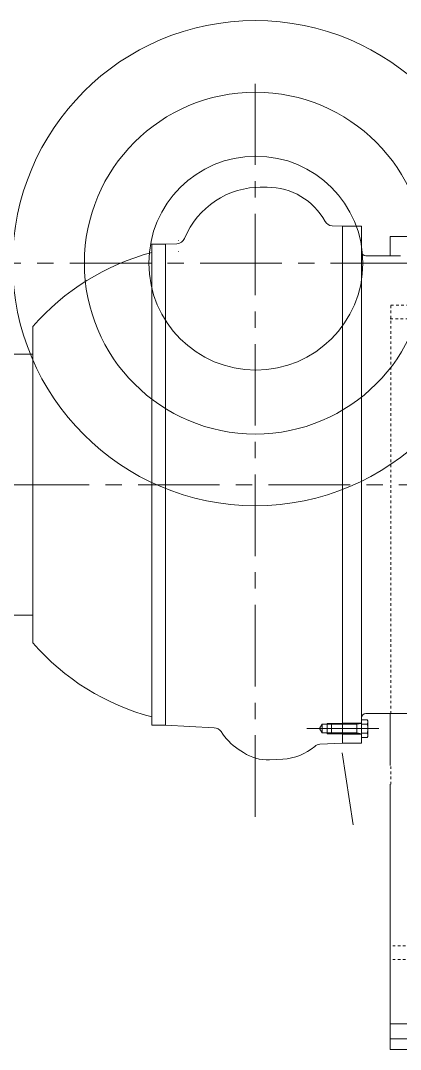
# Model space of a CAD drawing. Header units: inches. Extents: x 0 to 22015, y 0 to 16774.
# Drawn here: x 17394 to 17838, y 6713 to 7915 of the extents above; entities that cross this region are included whole.
import ezdxf

# ---------------------------------------------------------------- set-up
doc = ezdxf.new("R2010")
doc.units = ezdxf.units.IN
doc.header["$MEASUREMENT"] = 0
doc.linetypes.add('CENTER', pattern=[50.8, 31.75, -6.35, 6.35, -6.35])
doc.linetypes.add('EB_DASH', pattern=[6, 3, -3])
for name, color, linetype, lineweight in [('CAXA0', 7, 'Continuous', 5), ('CAXA1', 5, 'CENTER', 5), ('CAXA2', 6, 'EB_DASH', 5)]:
    doc.layers.add(name, color=color, linetype=linetype, lineweight=lineweight)

msp = doc.modelspace()

# ---------------------------------------------------------------- linework, layer by layer
at = {"color": 7, "lineweight": 5}
msp.add_line((17782.27, 6975.48), (17769.4, 7059.57), dxfattribs=at)
at = {"layer": 'CAXA0', "color": 7, "linetype": 'Continuous', "lineweight": 5}
for p, q in [((17673.9, 7720.72), (17682.06, 7720.72)), ((17770.06, 7674.97), (17757.79, 7675.61)), ((17770.06, 7674.97), (17770.06, 7070.97)), ((17770.06, 7674.97), (17792.06, 7674.97)), ((17792.06, 7674.97), (17792.06, 7070.97)), ((17825.55, 7640.47), (17825.55, 7662.98)), ((19525.56, 7662.98), (17825.55, 7662.98)), ((17547.06, 7091.97), (17547.06, 7654.67)), ((17547.06, 7653.97), (17563.06, 7653.97)), ((17547.06, 7653.97), (17547.06, 7612.46)), ((17563.06, 7653.97), (17576.55, 7654.67)), ((17563.06, 7654.32), (17563.06, 7091.97)), ((17797.06, 7640.47), (17837.56, 7640.47)), ((17408.06, 7188.05), (17408.06, 7557.97)), ((17408.06, 7525.48), (17358.06, 7525.48)), ((17408.06, 7220.48), (17358.06, 7220.48)), ((17547.06, 7133.47), (17547.06, 7091.97)), ((17563.06, 7091.97), (17563.06, 7122.22)), ((17792.06, 7077.57), (17792.06, 7098.36)), ((17798.79, 7098.36), (17792.06, 7098.36)), ((17797.06, 7105.47), (17855.55, 7105.47)), ((17799.56, 7080.17), (17799.56, 7095.76)), ((17825.55, 7044.97), (17825.55, 7105.47)), ((17547.06, 7091.97), (17563.06, 7091.97)), ((17563.06, 7091.97), (17620.1, 7088.98)), ((17746.06, 7093.07), (17743.11, 7087.97)), ((17746.06, 7082.87), (17743.11, 7087.97)), ((17746.06, 7093.07), (17746.06, 7082.87)), ((17770.06, 7093.07), (17746.06, 7093.07)), ((17770.06, 7082.87), (17746.06, 7082.87)), ((17752.06, 7093.97), (17752.06, 7081.97)), ((17770.06, 7093.97), (17752.11, 7093.97)), ((17792.06, 7093.97), (17757.06, 7093.97)), ((17757.06, 7081.97), (17757.06, 7093.97)), ((17786.76, 7093.07), (17757.06, 7093.07)), ((17786.76, 7082.87), (17757.06, 7082.87)), ((17770.06, 7094.47), (17792.06, 7094.47)), ((17770.06, 7093.97), (17770.06, 7081.97)), ((17786.76, 7081.97), (17786.76, 7093.97)), ((17792.06, 7093.97), (17786.76, 7093.07)), ((17792.06, 7081.97), (17786.76, 7082.87)), ((17792.06, 7081.97), (17792.06, 7093.97)), ((17798.79, 7093.16), (17792.06, 7093.16)), ((17798.79, 7082.77), (17792.06, 7082.77)), ((17770.06, 7070.97), (17743.43, 7069.57)), ((17770.06, 7081.97), (17752.11, 7081.97)), ((17792.06, 7081.97), (17757.06, 7081.97)), ((17770.06, 7081.47), (17792.06, 7081.47)), ((17770.06, 7070.97), (17792.06, 7070.97)), ((17798.79, 7077.57), (17792.06, 7077.57)), ((17648, 7064.01), (17654.25, 7059.84)), ((17700.3, 7052.3), (17684.64, 7051.48)), ((17825.55, 6712.97), (17825.55, 7022.97)), ((19505.56, 6742.97), (17825.55, 6742.97)), ((17845.55, 6725.47), (17825.55, 6725.47)), ((19525.56, 6712.97), (17825.55, 6712.97))]:
    msp.add_line(p, q, dxfattribs=at)
for centre, radius in [((17668.06, 7631.96), 283.48), ((17668.06, 7631.96), 199.74), ((17668.68, 7631.96), 125)]:
    msp.add_circle(centre, radius, dxfattribs=at)
for centre, radius, start, end in [((17674.89, 7623.72), 97.01, 89.41282, 157.50325), ((17682.06, 7643.72), 77, 28.77488, 90), ((17758.31, 7685.6), 10, 208.7749, 266.99999), ((17576.03, 7664.66), 10, 273, 337.50325), ((17619.64, 7372.97), 281, 104.96926, 138.84767), ((17797.06, 7645.47), 5, 180, 270), ((17619.64, 7372.97), 281, 221.15233, 255.03074), ((17797.06, 7100.47), 5, 90, 180), ((17794.77, 7095.76), 4.79, 327.13277, 32.86723), ((17619.57, 7078.99), 10, 32.70543, 87), ((17686.89, 7122.22), 70, 212.70541, 236.24976), ((17781.56, 7087.97), 18, 343.22135, 16.77865), ((17794.77, 7080.17), 4.79, 327.13277, 32.86723), ((17682.03, 7101.41), 50, 236.24975, 273), ((17697.06, 7114.22), 62, 273, 310.6438), ((17743.95, 7059.58), 10, 92.99999, 130.64382)]:
    msp.add_arc(centre, radius, start, end, dxfattribs=at)
at = {"layer": 'CAXA1', "linetype": 'CENTER', "lineweight": 5, "ltscale": 3}
for p, q in [((17668.06, 6984.85), (17668.06, 7841.39)), ((18003.72, 7631.96), (17332.4, 7631.96)), ((18235.93, 7372.96), (15684.99, 7372.96)), ((17728.26, 7087.97), (17812.41, 7087.97)), ((17773.06, 7087.97), (17740.11, 7087.97)), ((17802.56, 7087.97), (17754.06, 7087.97))]:
    msp.add_line(p, q, dxfattribs=at)
at = {"layer": 'CAXA2', "color": 7, "linetype": 'EB_DASH', "lineweight": 5}
for p, q in [((17578.15, 7658.32), (17578.06, 7658.32)), ((17578.15, 7645.62), (17578.06, 7645.62)), ((19305.56, 7582.98), (17825.55, 7582.98)), ((17826.3, 7105.47), (17826.3, 7582.98)), ((18386.75, 7566.98), (17825.55, 7566.98)), ((17826.3, 7022.81), (17826.3, 7044.81)), ((17826.42, 7022.81), (17826.42, 7044.81)), ((19505.56, 6833.97), (17825.55, 6833.97)), ((19505.56, 6817.97), (17825.55, 6817.97))]:
    msp.add_line(p, q, dxfattribs=at)

doc.saveas('drawing.dxf')
